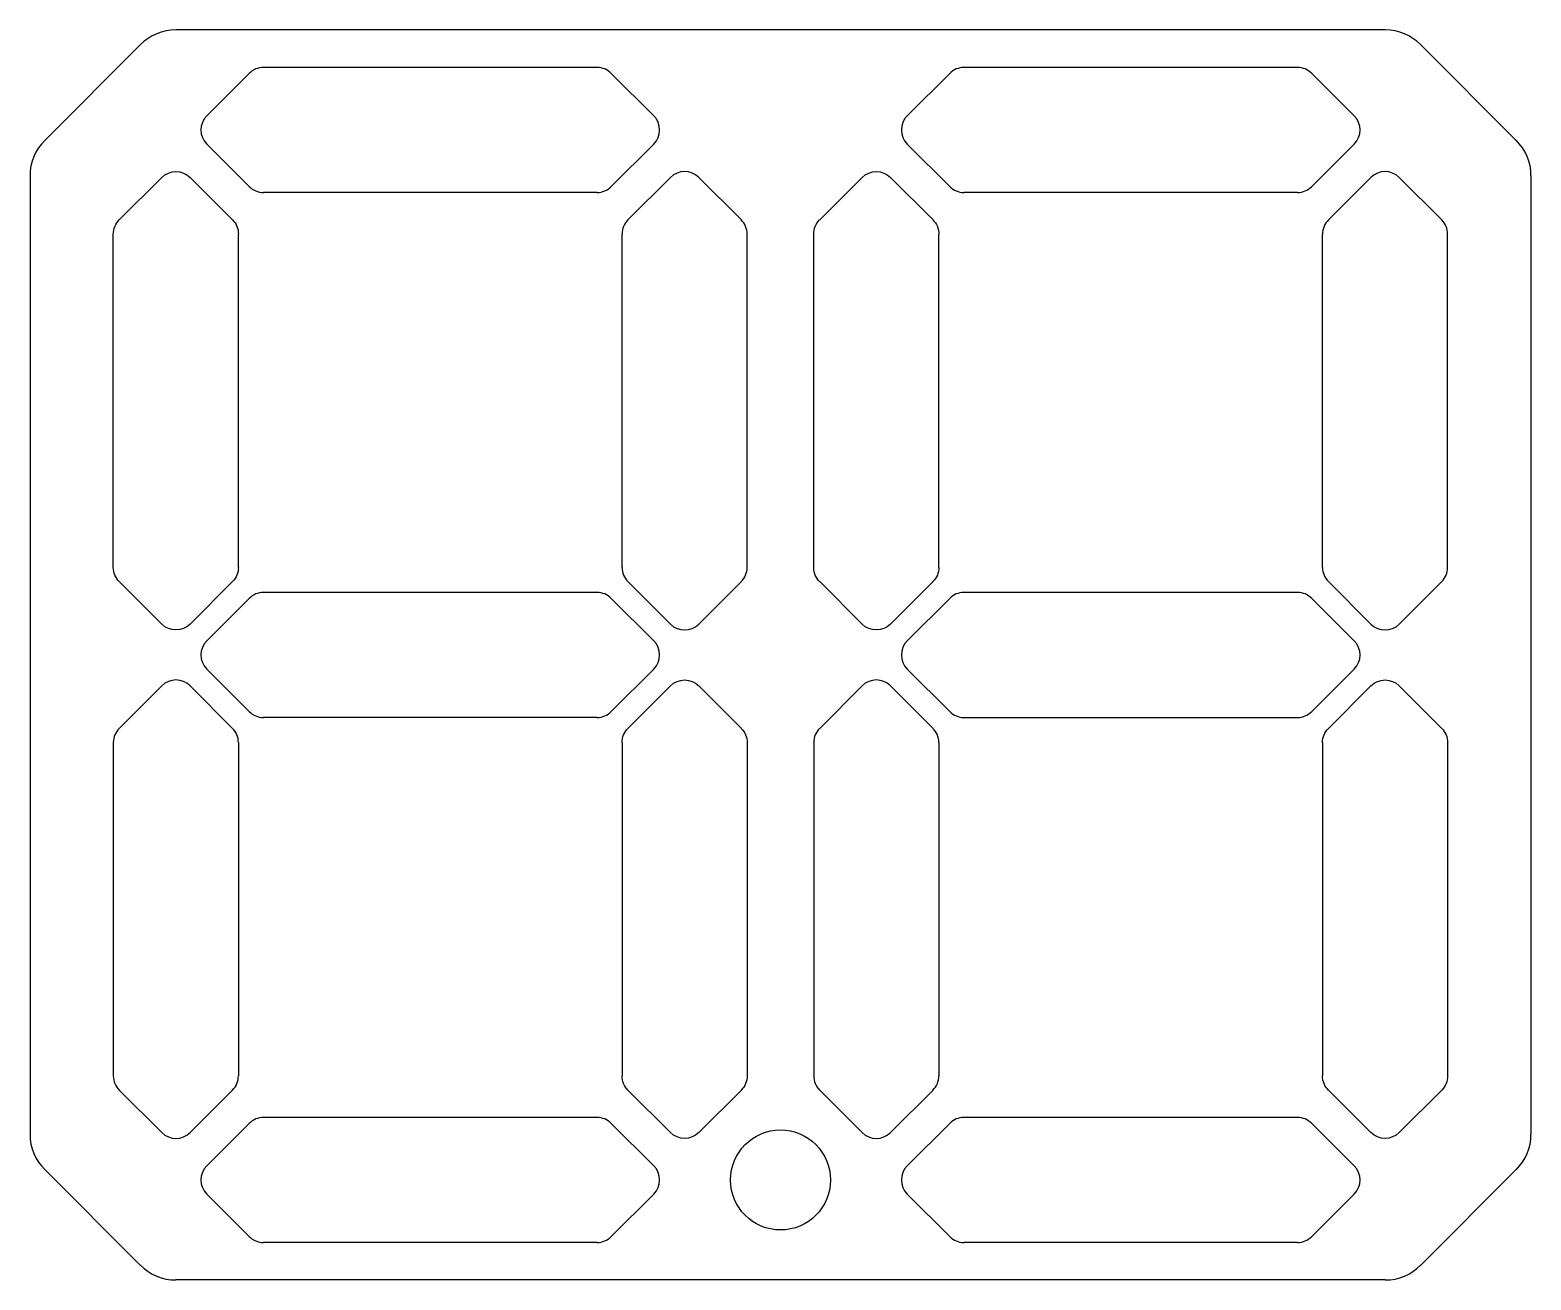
# Model space of a CAD drawing. Extents: x 14 to 314, y -3 to 247.
import ezdxf

# ---------------------------------------------------------------- set-up
doc = ezdxf.new("R2010")
doc.units = 0
doc.header["$LTSCALE"] = 12.7
doc.layers.add('VISIBLE', color=7, linetype='CONTINUOUS')

msp = doc.modelspace()

# ---------------------------------------------------------------- linework, layer by layer
at = {"layer": 'VISIBLE'}
for p, q in [((284.93, 247.39), (43.21, 247.39)), ((36.14, 244.46), (17, 225.31)), ((311.14, 225.31), (292, 244.46)), ((49.4, 230.21), (57.9, 238.71)), ((127.41, 239.89), (60.72, 239.89)), ((138.74, 230.21), (130.24, 238.71)), ((189.4, 230.21), (197.9, 238.71)), ((267.41, 239.89), (200.72, 239.89)), ((278.74, 230.21), (270.24, 238.71)), ((57.9, 216.06), (49.4, 224.56)), ((130.24, 216.06), (138.74, 224.56)), ((197.9, 216.06), (189.4, 224.56)), ((270.24, 216.06), (278.74, 224.56)), ((14.07, 218.24), (14.07, 26.53)), ((40.4, 217.9), (31.9, 209.4)), ((54.55, 209.4), (46.05, 217.9)), ((133.58, 209.4), (142.08, 217.9)), ((147.74, 217.9), (156.24, 209.4)), ((180.4, 217.9), (171.9, 209.4)), ((194.55, 209.4), (186.05, 217.9)), ((273.58, 209.4), (282.08, 217.9)), ((287.74, 217.9), (296.24, 209.4)), ((314.07, 218.24), (314.07, 26.53)), ((127.41, 214.89), (60.72, 214.89)), ((267.41, 214.89), (200.72, 214.89)), ((30.72, 139.89), (30.72, 206.57)), ((55.72, 139.89), (55.72, 206.57)), ((132.41, 139.89), (132.41, 206.57)), ((157.41, 139.89), (157.41, 206.57)), ((170.72, 139.89), (170.72, 206.57)), ((195.72, 139.89), (195.72, 206.57)), ((272.41, 139.89), (272.41, 206.57)), ((297.41, 139.89), (297.41, 206.57)), ((40.4, 128.56), (31.9, 137.06)), ((54.55, 137.06), (46.05, 128.56)), ((133.58, 137.06), (142.08, 128.56)), ((147.74, 128.56), (156.24, 137.06)), ((180.4, 128.56), (171.9, 137.06)), ((194.55, 137.06), (186.05, 128.56)), ((273.58, 137.06), (282.08, 128.56)), ((287.74, 128.56), (296.24, 137.06)), ((49.4, 125.21), (57.9, 133.71)), ((127.41, 134.89), (60.72, 134.89)), ((138.74, 125.21), (130.24, 133.71)), ((197.9, 133.71), (189.4, 125.21)), ((267.41, 134.89), (200.72, 134.89)), ((278.74, 125.21), (270.24, 133.71)), ((57.9, 111.06), (49.4, 119.56)), ((130.24, 111.06), (138.74, 119.56)), ((189.4, 119.56), (197.9, 111.06)), ((270.24, 111.06), (278.74, 119.56)), ((40.4, 116.21), (31.9, 107.71)), ((54.55, 107.71), (46.05, 116.21)), ((133.58, 107.71), (142.08, 116.21)), ((147.74, 116.21), (156.24, 107.71)), ((180.4, 116.21), (171.9, 107.71)), ((194.55, 107.71), (186.05, 116.21)), ((273.58, 107.71), (282.08, 116.21)), ((287.74, 116.21), (296.24, 107.71)), ((127.41, 109.89), (60.72, 109.89)), ((200.72, 109.89), (267.41, 109.89)), ((30.72, 104.89), (30.72, 38.2)), ((55.72, 104.89), (55.72, 38.2)), ((132.41, 104.89), (132.41, 38.2)), ((157.41, 104.89), (157.41, 38.2)), ((170.72, 104.89), (170.72, 38.2)), ((195.72, 104.89), (195.72, 38.2)), ((272.41, 104.89), (272.41, 38.2)), ((297.41, 104.89), (297.41, 38.2)), ((40.4, 26.87), (31.9, 35.37)), ((54.55, 35.37), (46.05, 26.87)), ((133.58, 35.37), (142.08, 26.87)), ((147.74, 26.87), (156.24, 35.37)), ((180.4, 26.87), (171.9, 35.37)), ((194.55, 35.37), (186.05, 26.87)), ((273.58, 35.37), (282.08, 26.87)), ((287.74, 26.87), (296.24, 35.37)), ((49.4, 20.21), (57.9, 28.71)), ((127.41, 29.89), (60.72, 29.89)), ((138.74, 20.21), (130.24, 28.71)), ((189.4, 20.21), (197.9, 28.71)), ((267.41, 29.89), (200.72, 29.89)), ((278.74, 20.21), (270.24, 28.71)), ((17, 19.46), (36.14, 0.31)), ((292, 0.31), (311.14, 19.46)), ((57.9, 6.06), (49.4, 14.56)), ((130.24, 6.06), (138.74, 14.56)), ((197.9, 6.06), (189.4, 14.56)), ((270.24, 6.06), (278.74, 14.56)), ((127.41, 4.89), (60.72, 4.89)), ((267.41, 4.89), (200.72, 4.89)), ((284.93, -2.61), (43.21, -2.61))]:
    msp.add_line(p, q, dxfattribs=at)
msp.add_circle((164.07, 17.39), 10, dxfattribs=at)
for centre, radius, start, end in [((43.21, 237.39), 10, 90, 135), ((284.93, 237.39), 10, 45, 90), ((60.72, 235.89), 4, 90, 135), ((127.41, 235.89), 4, 45, 90), ((200.72, 235.89), 4, 90, 135), ((267.41, 235.89), 4, 45, 90), ((52.22, 227.39), 4, 135, 225), ((135.91, 227.39), 4, 315, 45), ((192.22, 227.39), 4, 135, 225), ((275.91, 227.39), 4, 315, 45), ((24.07, 218.24), 10, 135, 180), ((304.07, 218.24), 10, 0, 45), ((144.91, 215.07), 4, 45, 135), ((284.91, 215.07), 4, 45, 135), ((60.72, 218.89), 4, 225, 270), ((127.41, 218.89), 4, 270, 315), ((200.72, 218.89), 4, 225, 270), ((267.41, 218.89), 4, 270, 315), ((136.41, 206.57), 4, 135, 180), ((153.41, 206.57), 4, 0, 45), ((276.41, 206.57), 4, 135, 180), ((293.41, 206.57), 4, 0, 45), ((136.41, 139.89), 4, 180, 225), ((153.41, 139.89), 4, 315, 0), ((276.41, 139.89), 4, 180, 225), ((293.41, 139.89), 4, 315, 0), ((60.72, 130.89), 4, 90, 135), ((127.41, 130.89), 4, 45, 90), ((200.72, 130.89), 4, 90, 135), ((267.41, 130.89), 4, 45, 90), ((144.91, 131.39), 4, 225, 315), ((284.91, 131.39), 4, 225, 315), ((52.22, 122.39), 4, 135, 225), ((135.91, 122.39), 4, 315, 45), ((192.22, 122.39), 4, 135, 225), ((275.91, 122.39), 4, 315, 45), ((43.22, 113.39), 4, 45, 135), ((183.22, 113.39), 4, 45, 135), ((60.72, 113.89), 4, 225, 270), ((127.41, 113.89), 4, 270, 315), ((200.72, 113.89), 4, 225, 270), ((267.41, 113.89), 4, 270, 315), ((34.72, 104.89), 4, 135, 180), ((51.72, 104.89), 4, 0, 45), ((174.72, 104.89), 4, 135, 180), ((191.72, 104.89), 4, 0, 45), ((34.72, 38.2), 4, 180, 225), ((51.72, 38.2), 4, 315, 0), ((174.72, 38.2), 4, 180, 225), ((191.72, 38.2), 4, 315, 0), ((60.72, 25.89), 4, 90, 135), ((127.41, 25.89), 4, 45, 90), ((200.72, 25.89), 4, 90, 135), ((267.41, 25.89), 4, 45, 90), ((24.07, 26.53), 10, 180, 225), ((43.22, 29.7), 4, 225, 315), ((183.22, 29.7), 4, 225, 315), ((304.07, 26.53), 10, 315, 0), ((52.22, 17.39), 4, 135, 225), ((135.91, 17.39), 4, 315, 45), ((192.22, 17.39), 4, 135, 225), ((275.91, 17.39), 4, 315, 45), ((60.72, 8.89), 4, 225, 270), ((127.41, 8.89), 4, 270, 315), ((200.72, 8.89), 4, 225, 270), ((267.41, 8.89), 4, 270, 315), ((43.21, 7.39), 10, 225, 270), ((284.93, 7.39), 10, 270, 315)]:
    msp.add_arc(centre, radius, start, end, dxfattribs=at)
at = {"layer": 'VISIBLE', "extrusion": (0, 0, -1)}
for centre, start, end in [((-43.22, 215.07), 45, 135), ((-183.22, 215.07), 45, 135), ((-34.72, 206.57), 0, 45), ((-51.72, 206.57), 135, 180), ((-174.72, 206.57), 0, 45), ((-191.72, 206.57), 135, 180), ((-34.72, 139.89), 315, 0), ((-51.72, 139.89), 180, 225), ((-174.72, 139.89), 315, 0), ((-191.72, 139.89), 180, 225), ((-43.22, 131.39), 225, 315), ((-183.22, 131.39), 225, 315), ((-144.91, 113.39), 45, 135), ((-284.91, 113.39), 45, 135), ((-136.41, 104.89), 0, 45), ((-153.41, 104.89), 135, 180), ((-276.41, 104.89), 0, 45), ((-293.41, 104.89), 135, 180), ((-136.41, 38.2), 315, 0), ((-153.41, 38.2), 180, 225), ((-276.41, 38.2), 315, 0), ((-293.41, 38.2), 180, 225), ((-144.91, 29.7), 225, 315), ((-284.91, 29.7), 225, 315)]:
    msp.add_arc(centre, 4, start, end, dxfattribs=at)

doc.saveas('drawing.dxf')
